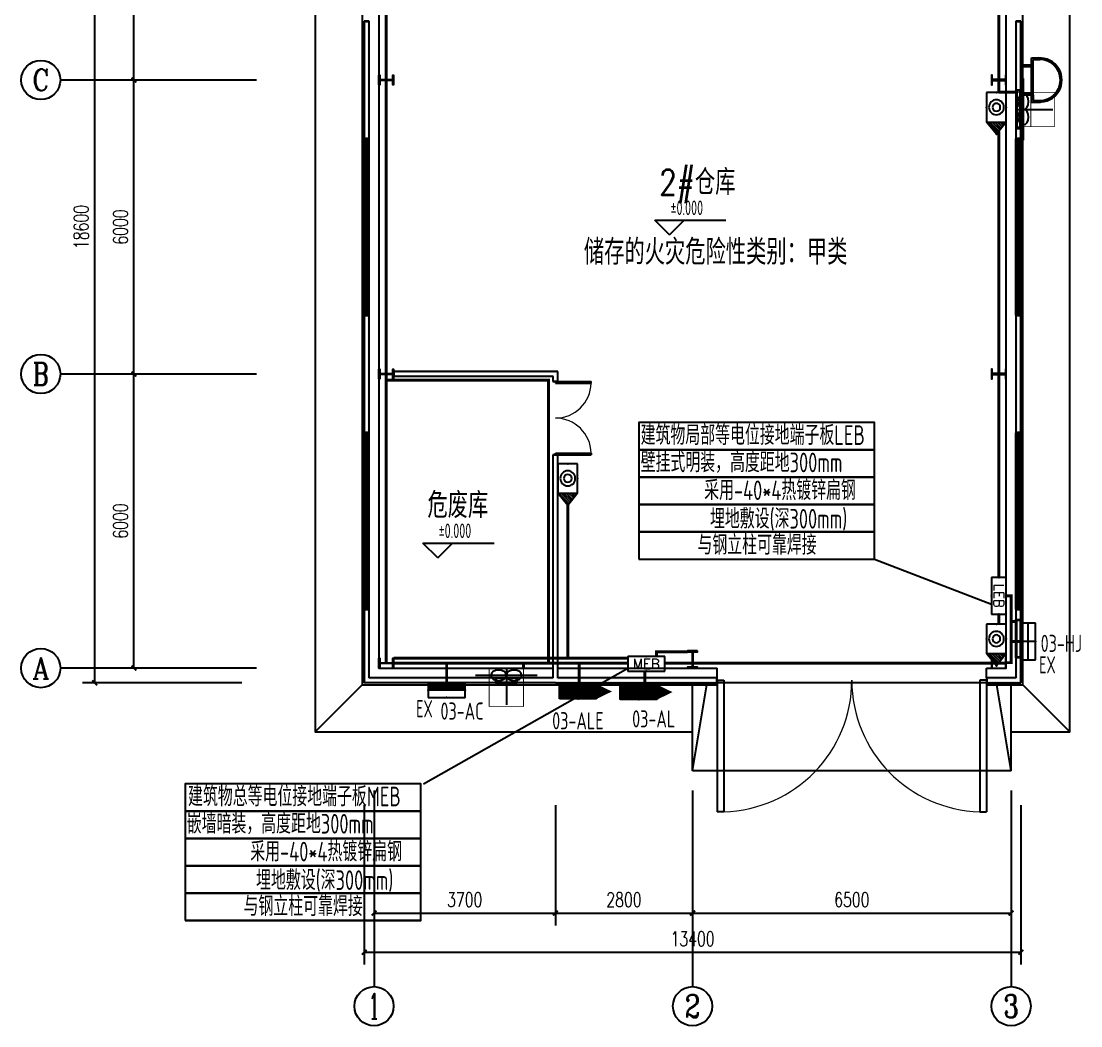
# Model space of a CAD drawing. Extents: x 1151645 to 1632247, y -116298 to 25377.
# Drawn here: x 1264092 to 1285715, y -78367 to -57867 of the extents above; entities that cross this region are included whole.
import ezdxf
from ezdxf.enums import TextEntityAlignment as Align

# ---------------------------------------------------------------- set-up
doc = ezdxf.new("R2010")
doc.units = 0
doc.header["$LTSCALE"] = 1000
doc.header["$MEASUREMENT"] = 0
doc.linetypes.add('CENTER2', pattern=[1.125, 0.75, -0.125, 0.125, -0.125])
doc.layers.get('0').update_dxf_attribs({"linetype": 'CONTINUOUS'})
doc.layers.get('Defpoints').update_dxf_attribs({"linetype": 'CONTINUOUS'})
for name, color, linetype in [('AXIS_TEXT', 7, 'CONTINUOUS'), ('DUCT-排烟中心线', 5, 'CENTER2'), ('DUCT-排烟管', 2, 'CONTINUOUS'), ('EQUIP-照明', 3, 'CONTINUOUS'), ('EQUIP-箱柜', 3, 'CONTINUOUS'), ('WIRE-接地', 4, 'CONTINUOUS'), ('建筑底图', 251, 'CONTINUOUS'), ('电气', 3, 'CONTINUOUS'), ('电气文字', 7, 'CONTINUOUS')]:
    doc.layers.add(name, color=color, linetype=linetype)
doc.styles.add('_HZTXT', font='txt.shx', dxfattribs={"width": 0.8, "bigfont": 'HZTXT.shx'})
doc.styles.add('_TCH_AXIS', font='COMPLEX', dxfattribs={"bigfont": 'GBCBIG'})
doc.styles.add('_TCH_DIM', font='sceie.shx', dxfattribs={"bigfont": 'sceic.shx'})
doc.styles.add('_TCH_DIM_T3', font='SIMPLEX', dxfattribs={"width": 0.705882, "bigfont": 'GBCBIG'})
doc.styles.add('_TCH_LABEL', font='COMPLEX', dxfattribs={"bigfont": 'GBCBIG'})
doc.styles.add('_TEL_DIM', font='SIMPLEX', dxfattribs={"width": 0.8, "height": 3.5, "bigfont": 'HZTXT'})
doc.styles.add('COMPLEX', font='COMPLEX')
doc.styles.add('SCEI', font='sceie.shx', dxfattribs={"width": 0.75, "bigfont": 'sceic.shx'})
doc.styles.add('sceie', font='sceie.shx', dxfattribs={"width": 0.7, "bigfont": 'sceic.shx'})
doc.styles.add('TG_LINETYPE', font='sceie.shx', dxfattribs={"width": 0.7, "height": 3, "bigfont": 'sceic.shx'})
doc.linetypes.add('TG_接地', pattern='A,0.75,0,["/",TG_LINETYPE,S=0.05,R=-8.594367,X=-0.1,Y=-0.045],0.65,-0.13,0.13,-0.13', length=2)
doc.dimstyles.new('_TCH_ARCH&&100', dxfattribs={"dimtxt": 297.5, "dimasz": 100, "dimexe": 250, "dimexo": 300, "dimgap": 126.25, "dimtad": 1, "dimdec": 0, "dimzin": 0, "dimdsep": 46, "dimtxsty": '_TCH_DIM_T3', "dimblk": 'ARCHTICK', "dimcen": 0.09, "dimclrt": 7, "dimazin": 2, "dimtfac": 1, "dimtdec": 0, "dimtix": 1, "dimtmove": 2, "dimatfit": 3, "dimfxl": 0, "dimtolj": 1, "dimtzin": 0, "dimarcsym": 0})

# ---------------------------------------------------------------- blocks, each defined once
blk = doc.blocks.new('*X34')
at = {"color": 0}
for p, q in [((-250, 33), (-83, 200)), ((-250, 68), (-118, 200)), ((-250, 104), (-154, 200)), ((-250, 139), (-189, 200)), ((-250, 174), (-224, 200)), ((-247, 0), (-47, 200)), ((-212, 0), (-12, 200)), ((-177, 0), (23, 200)), ((-141, 0), (59, 200)), ((-106, 0), (94, 200)), ((-71, 0), (129, 200)), ((-35, 0), (165, 200)), ((0, 0), (200, 200)), ((35, 0), (235, 200)), ((71, 0), (250, 179)), ((106, 0), (250, 144)), ((141, 0), (250, 109)), ((177, 0), (250, 73)), ((212, 0), (250, 38)), ((247, 0), (250, 3))]:
    blk.add_line(p, q, dxfattribs=at)
blk = doc.blocks.new('$equip$00001421')
for p, q in [((0.75, 0.6), (-0.75, 0.6)), ((-0.75, 0.6), (-0.75, 0)), ((0.75, 0), (0.75, 0.6)), ((-0.75, 0), (0.75, 0))]:
    blk.add_line(p, q)
at = {"const_width": 0.6}
blk.add_lwpolyline([(-0.75, 0.3), (0.75, 0.3)], dxfattribs=at)
for p in [(0, 0.6), (-0.75, 0.3), (0, 0), (0.75, 0.3)]:
    blk.add_point(p)
at = {"xscale": 0.00300000000061118, "yscale": 0.00300000000061118, "zscale": 0.00300000000061118}
blk.add_blockref('*X34', (0, 0), dxfattribs=at)
at = {"style": '_TCH_LABEL', "flags": 9}
blk.add_attdef('A', (0, 0), '', height=0.00002, dxfattribs=at)
blk = doc.blocks.new('$equip_U$00000051(DK-xiezc)')
at = {"color": 7}
blk.add_lwpolyline([(0, -1.474, 0.6, 0, 0), (0, -2.093, 0, 0, 0)], format="xyseb", dxfattribs=at)
at = {"xscale": -1, "rotation": 270}
blk.add_blockref('$equip$00001421', (-0.3, -0.724), dxfattribs=at)
at = {"color": 7, "style": '_TEL_DIM', "flags": 1}
blk.add_attdef('A', text='', height=0.00002, dxfattribs=at).set_placement((0, 0), align=Align.MIDDLE_CENTER)
blk = doc.blocks.new('$equip$00002936')
for p, q in [((-0.75, 0.6), (-0.75, 0)), ((0.75, 0.6), (-0.75, 0.6)), ((0, 0), (0, 0.6)), ((0.75, 0), (0.75, 0.6)), ((-0.75, 0.3), (0.75, 0.3)), ((-0.75, 0), (0.75, 0))]:
    blk.add_line(p, q)
at = {"const_width": 0.04}
blk.add_lwpolyline([(-0.75, 0.6), (-0.75, 0), (0.75, 0), (0.75, 0.6), (-0.75, 0.6), (-0.75, 0)], dxfattribs=at)
for p in [(0, 0.6), (-0.75, 0.3), (0, 0), (0.75, 0.3)]:
    blk.add_point(p)
at = {"color": 7, "style": '_TEL_DIM', "flags": 1}
for tag in ['A', 'REMARK']:
    blk.add_attdef(tag, text='', height=0.00002, dxfattribs=at).set_placement((0, 0), align=Align.MIDDLE_CENTER)
blk = doc.blocks.new('$equip$00002907')
for p, q in [((0.75, 0.6), (-0.75, 0.6)), ((-0.75, 0.6), (-0.75, 0)), ((0.75, 0), (0.75, 0.6)), ((-0.75, 0), (0.75, 0))]:
    blk.add_line(p, q)
at = {"const_width": 0.04}
blk.add_lwpolyline([(-0.75, 0.6), (-0.75, 0), (0.75, 0), (0.75, 0.6), (-0.75, 0.6), (-0.75, 0)], dxfattribs=at)
for p in [(0, 0.6), (-0.75, 0.3), (0, 0), (0.75, 0.3)]:
    blk.add_point(p)
at = {"color": 7, "style": '_TEL_DIM'}
blk.add_attdef('$TEXT$', text='', height=0.4, dxfattribs=at).set_placement((0, 0.3), align=Align.MIDDLE_CENTER)
at = {"color": 7, "style": '_TEL_DIM', "flags": 1}
for tag in ['A', 'REMARK']:
    blk.add_attdef(tag, text='', height=0.00002, dxfattribs=at).set_placement((0, 0), align=Align.MIDDLE_CENTER)
blk = doc.blocks.new('$equip$00002908')
for p, q in [((0.75, 0.6), (-0.75, 0.6)), ((-0.75, 0.6), (-0.75, 0)), ((0.75, 0), (0.75, 0.6)), ((-0.75, 0), (0.75, 0))]:
    blk.add_line(p, q)
at = {"const_width": 0.04}
blk.add_lwpolyline([(-0.75, 0.6), (-0.75, 0), (0.75, 0), (0.75, 0.6), (-0.75, 0.6), (-0.75, 0)], dxfattribs=at)
for p in [(0, 0.6), (-0.75, 0.3), (0, 0), (0.75, 0.3)]:
    blk.add_point(p)
at = {"color": 7, "style": '_TEL_DIM'}
blk.add_attdef('$TEXT$', text='', height=0.4, dxfattribs=at).set_placement((0, 0.3), align=Align.MIDDLE_CENTER)
at = {"color": 7, "style": '_TEL_DIM', "flags": 1}
for tag in ['A', 'REMARK']:
    blk.add_attdef(tag, text='', height=0.00002, dxfattribs=at).set_placement((0, 0), align=Align.MIDDLE_CENTER)
blk = doc.blocks.new('_AXISO')
blk.add_circle((0, 0), 0.5)
at = {"layer": 'AXIS_TEXT', "style": 'COMPLEX', "width": 1.041667}
blk.add_attdef('A', text='', height=0.56, dxfattribs=at).set_placement((-0.25, -0.28), (0.25, -0.28), align=Align.FIT)
blk = doc.blocks.new('$DorLib2D$00000002')
for p, q in [((-0.5, 0), (-0.5, 0.4875)), ((-0.475, 0.4875), (-0.5, 0.4875)), ((-0.475, 0), (-0.475, 0.4875)), ((0.475, 0), (0.475, 0.4875)), ((0.475, 0.4875), (0.5, 0.4875)), ((0.5, 0), (0.5, 0.4875)), ((-0.5, 0), (-0.475, 0)), ((0.5, 0), (0.475, 0))]:
    blk.add_line(p, q)
at = {"lineweight": 13}
for centre, start, end in [((-0.4875, 0), 0, 88.5307), ((0.4875, 0), 91.4693, 180)]:
    blk.add_arc(centre, 0.4875, start, end, dxfattribs=at)
blk = doc.blocks.new('$TCHSYS$WIN2D')
for p, q in [((-0.5, 0.5), (0.5, 0.5)), ((-0.5, 0.5), (-0.5, -0.5)), ((0.5, 0.5), (0.5, -0.5)), ((0.5, 0.1667), (-0.5, 0.1667)), ((0.5, -0.1667), (-0.5, -0.1667)), ((-0.5, -0.5), (0.5, -0.5))]:
    blk.add_line(p, q)
blk = doc.blocks.new('_ArchTick')
at = {"color": 0, "linetype": 'ByBlock', "const_width": 0.4}
blk.add_lwpolyline([(-0.5, -0.5), (0.5, 0.5)], dxfattribs=at)
blk = doc.blocks.new('*D136')
at = {"layer": 'Defpoints', "color": 0, "transparency": 16777216}
for p in [(1271292, -73567), (1274992, -73567), (1274992, -76067)]:
    blk.add_point(p, dxfattribs=at)
at = {"layer": '建筑底图', "color": 0, "lineweight": -2, "transparency": 16777216}
for p, q in [((1271292, -73867), (1271292, -76317)), ((1274992, -73867), (1274992, -76317)), ((1271292, -76067), (1274992, -76067))]:
    blk.add_line(p, q, dxfattribs=at)
at = {"layer": '建筑底图', "color": 0, "lineweight": -2, "transparency": 16777216, "xscale": 100, "yscale": 100, "zscale": 100, "rotation": 180}
blk.add_blockref('_ArchTick', (1271292, -76067), dxfattribs=at)
at = {"layer": '建筑底图', "color": 0, "lineweight": -2, "transparency": 16777216, "xscale": 100, "yscale": 100, "zscale": 100}
blk.add_blockref('_ArchTick', (1274992, -76067), dxfattribs=at)
at = {"layer": '建筑底图', "color": 7, "transparency": 16777216, "insert": (1273142, -75792), "char_height": 297.5, "attachment_point": 5, "style": '_TCH_DIM_T3'}
blk.add_mtext('\\A1;3700', dxfattribs=at)
blk = doc.blocks.new('*D137')
at = {"layer": 'Defpoints', "color": 0, "transparency": 16777216}
for p in [(1274992, -73567), (1277792, -73567), (1277792, -76067)]:
    blk.add_point(p, dxfattribs=at)
at = {"layer": '建筑底图', "color": 0, "lineweight": -2, "transparency": 16777216}
for p, q in [((1274992, -73867), (1274992, -76317)), ((1277792, -73867), (1277792, -76317)), ((1274992, -76067), (1277792, -76067))]:
    blk.add_line(p, q, dxfattribs=at)
at = {"layer": '建筑底图', "color": 0, "lineweight": -2, "transparency": 16777216, "xscale": 100, "yscale": 100, "zscale": 100, "rotation": 180}
blk.add_blockref('_ArchTick', (1274992, -76067), dxfattribs=at)
at = {"layer": '建筑底图', "color": 0, "lineweight": -2, "transparency": 16777216, "xscale": 100, "yscale": 100, "zscale": 100}
blk.add_blockref('_ArchTick', (1277792, -76067), dxfattribs=at)
at = {"layer": '建筑底图', "color": 7, "transparency": 16777216, "insert": (1276392, -75792), "char_height": 297.5, "attachment_point": 5, "style": '_TCH_DIM_T3'}
blk.add_mtext('\\A1;2800', dxfattribs=at)
blk = doc.blocks.new('*D138')
at = {"layer": 'Defpoints', "color": 0, "transparency": 16777216}
for p in [(1277792, -73567), (1284292, -73567), (1284292, -76067)]:
    blk.add_point(p, dxfattribs=at)
at = {"layer": '建筑底图', "color": 0, "lineweight": -2, "transparency": 16777216}
for p, q in [((1277792, -73867), (1277792, -76317)), ((1284292, -73867), (1284292, -76317)), ((1277792, -76067), (1284292, -76067))]:
    blk.add_line(p, q, dxfattribs=at)
at = {"layer": '建筑底图', "color": 0, "lineweight": -2, "transparency": 16777216, "xscale": 100, "yscale": 100, "zscale": 100, "rotation": 180}
blk.add_blockref('_ArchTick', (1277792, -76067), dxfattribs=at)
at = {"layer": '建筑底图', "color": 0, "lineweight": -2, "transparency": 16777216, "xscale": 100, "yscale": 100, "zscale": 100}
blk.add_blockref('_ArchTick', (1284292, -76067), dxfattribs=at)
at = {"layer": '建筑底图', "color": 7, "transparency": 16777216, "insert": (1281042, -75792), "char_height": 297.5, "attachment_point": 5, "style": '_TCH_DIM_T3'}
blk.add_mtext('\\A1;6500', dxfattribs=at)
blk = doc.blocks.new('*D139')
at = {"layer": 'Defpoints', "color": 0, "transparency": 16777216}
for p in [(1271092, -73567), (1284492, -73567), (1284492, -76867)]:
    blk.add_point(p, dxfattribs=at)
at = {"layer": '建筑底图', "color": 0, "lineweight": -2, "transparency": 16777216}
for p, q in [((1271092, -73867), (1271092, -77117)), ((1284492, -73867), (1284492, -77117)), ((1271092, -76867), (1284492, -76867))]:
    blk.add_line(p, q, dxfattribs=at)
at = {"layer": '建筑底图', "color": 0, "lineweight": -2, "transparency": 16777216, "xscale": 100, "yscale": 100, "zscale": 100, "rotation": 180}
blk.add_blockref('_ArchTick', (1271092, -76867), dxfattribs=at)
at = {"layer": '建筑底图', "color": 0, "lineweight": -2, "transparency": 16777216, "xscale": 100, "yscale": 100, "zscale": 100}
blk.add_blockref('_ArchTick', (1284492, -76867), dxfattribs=at)
at = {"layer": '建筑底图', "color": 7, "transparency": 16777216, "insert": (1277792, -76592), "char_height": 297.5, "attachment_point": 5, "style": '_TCH_DIM_T3'}
blk.add_mtext('\\A1;13400', dxfattribs=at)
blk = doc.blocks.new('*D144')
at = {"layer": 'Defpoints', "color": 0, "transparency": 16777216}
for p in [(1266392, -53067), (1268892, -53067), (1268892, -59067)]:
    blk.add_point(p, dxfattribs=at)
at = {"layer": '建筑底图', "color": 0, "lineweight": -2, "transparency": 16777216}
for p, q in [((1268592, -53067), (1266142, -53067)), ((1266392, -59067), (1266392, -53067)), ((1268592, -59067), (1266142, -59067))]:
    blk.add_line(p, q, dxfattribs=at)
at = {"layer": '建筑底图', "color": 0, "lineweight": -2, "transparency": 16777216, "xscale": 100, "yscale": 100, "zscale": 100}
for p, rotation in [((1266392, -53067), 90), ((1266392, -59067), 270)]:
    blk.add_blockref('_ArchTick', p, dxfattribs=dict(at, rotation=rotation))
at = {"layer": '建筑底图', "color": 7, "transparency": 16777216, "insert": (1266117, -56067), "char_height": 297.5, "attachment_point": 5, "rotation": 90, "style": '_TCH_DIM_T3'}
blk.add_mtext('\\A1;6000', dxfattribs=at)
blk = doc.blocks.new('*D145')
at = {"layer": 'Defpoints', "color": 0, "transparency": 16777216}
for p in [(1266392, -59067), (1268892, -59067), (1268892, -65067)]:
    blk.add_point(p, dxfattribs=at)
at = {"layer": '建筑底图', "color": 0, "lineweight": -2, "transparency": 16777216}
for p, q in [((1268592, -59067), (1266142, -59067)), ((1266392, -65067), (1266392, -59067)), ((1268592, -65067), (1266142, -65067))]:
    blk.add_line(p, q, dxfattribs=at)
at = {"layer": '建筑底图', "color": 0, "lineweight": -2, "transparency": 16777216, "xscale": 100, "yscale": 100, "zscale": 100}
for p, rotation in [((1266392, -59067), 90), ((1266392, -65067), 270)]:
    blk.add_blockref('_ArchTick', p, dxfattribs=dict(at, rotation=rotation))
at = {"layer": '建筑底图', "color": 7, "transparency": 16777216, "insert": (1266117, -62067), "char_height": 297.5, "attachment_point": 5, "rotation": 90, "style": '_TCH_DIM_T3'}
blk.add_mtext('\\A1;6000', dxfattribs=at)
blk = doc.blocks.new('*D146')
at = {"layer": 'Defpoints', "color": 0, "transparency": 16777216}
for p in [(1266392, -65067), (1268892, -65067), (1268892, -71067)]:
    blk.add_point(p, dxfattribs=at)
at = {"layer": '建筑底图', "color": 0, "lineweight": -2, "transparency": 16777216}
for p, q in [((1268592, -65067), (1266142, -65067)), ((1266392, -71067), (1266392, -65067)), ((1268592, -71067), (1266142, -71067))]:
    blk.add_line(p, q, dxfattribs=at)
at = {"layer": '建筑底图', "color": 0, "lineweight": -2, "transparency": 16777216, "xscale": 100, "yscale": 100, "zscale": 100}
for p, rotation in [((1266392, -65067), 90), ((1266392, -71067), 270)]:
    blk.add_blockref('_ArchTick', p, dxfattribs=dict(at, rotation=rotation))
at = {"layer": '建筑底图', "color": 7, "transparency": 16777216, "insert": (1266117, -68067), "char_height": 297.5, "attachment_point": 5, "rotation": 90, "style": '_TCH_DIM_T3'}
blk.add_mtext('\\A1;6000', dxfattribs=at)
blk = doc.blocks.new('*D147')
at = {"layer": 'Defpoints', "color": 0, "transparency": 16777216}
for p in [(1265592, -52767), (1268892, -52767), (1268892, -71367)]:
    blk.add_point(p, dxfattribs=at)
at = {"layer": '建筑底图', "color": 0, "lineweight": -2, "transparency": 16777216}
for p, q in [((1268592, -52767), (1265342, -52767)), ((1265592, -71367), (1265592, -52767)), ((1268592, -71367), (1265342, -71367))]:
    blk.add_line(p, q, dxfattribs=at)
at = {"layer": '建筑底图', "color": 0, "lineweight": -2, "transparency": 16777216, "xscale": 100, "yscale": 100, "zscale": 100}
for p, rotation in [((1265592, -52767), 90), ((1265592, -71367), 270)]:
    blk.add_blockref('_ArchTick', p, dxfattribs=dict(at, rotation=rotation))
at = {"layer": '建筑底图', "color": 7, "transparency": 16777216, "insert": (1265317, -62067), "char_height": 297.5, "attachment_point": 5, "rotation": 90, "style": '_TCH_DIM_T3'}
blk.add_mtext('\\A1;18600', dxfattribs=at)
blk = doc.blocks.new('*X44')
at = {"color": 0}
for p, q in [((-250, 33), (-183, 100)), ((-250, 68), (-218, 100)), ((-247, 0), (-147, 100)), ((-212, 0), (-112, 100)), ((-177, 0), (-77, 100)), ((-141, 0), (-41, 100)), ((-106, 0), (-6, 100)), ((-71, 0), (29, 100)), ((-35, 0), (65, 100)), ((0, 0), (100, 100)), ((35, 0), (135, 100)), ((71, 0), (171, 100)), ((106, 0), (206, 100)), ((141, 0), (241, 100)), ((177, 0), (250, 73)), ((212, 0), (250, 38)), ((247, 0), (250, 3))]:
    blk.add_line(p, q, dxfattribs=at)
blk = doc.blocks.new('$equip$00002929')
for p, q in [((-0.75, 0.6), (-0.75, 0)), ((0.75, 0.6), (-0.75, 0.6)), ((0.75, 0), (0.75, 0.6)), ((-0.75, 0.3), (0.75, 0.3)), ((-0.75, 0), (0.75, 0))]:
    blk.add_line(p, q)
for points, const_width in [([(-0.75, 0.6), (-0.75, 0), (0.75, 0), (0.75, 0.6), (-0.75, 0.6), (-0.75, 0)], 0.04), ([(-0.75, 0.15), (0.75, 0.15)], 0.3)]:
    blk.add_lwpolyline(points, dxfattribs=dict(const_width=const_width))
for p in [(0, 0.6), (-0.75, 0.3), (0, 0), (0.75, 0.3)]:
    blk.add_point(p)
at = {"xscale": 0.00300000000061118, "yscale": 0.00300000000061118, "zscale": 0.00300000000061118}
blk.add_blockref('*X44', (0, 0), dxfattribs=at)
at = {"color": 7, "style": '_TEL_DIM', "flags": 1}
for tag in ['A', 'REMARK']:
    blk.add_attdef(tag, text='', height=0.00002, dxfattribs=at).set_placement((0, 0), align=Align.MIDDLE_CENTER)
blk = doc.blocks.new('*X41')
at = {"color": 0}
for p, q in [((23.61, 4.52), (23.72, 4.62)), ((23.85, 4.22), (24.25, 4.62)), ((24.08, 3.93), (24.78, 4.62)), ((24.32, 3.64), (25.31, 4.62)), ((24.55, 3.34), (25.84, 4.62)), ((24.79, 3.05), (26.37, 4.62)), ((25.03, 2.75), (26.9, 4.62)), ((25.26, 2.46), (27.43, 4.62)), ((25.5, 2.16), (25.81, 2.47))]:
    blk.add_line(p, q, dxfattribs=at)
blk = doc.blocks.new('$equip_U$00000072(DK-WAIX2)')
at = {"linetype": 'Continuous'}
for p, q in [((0, 1.7), (-0.4, 1.2)), ((0.4, 1.2), (0, 1.7)), ((-0.4, 0), (-0.4, 1.2)), ((-0.4, 1.2), (0.4, 1.2)), ((0.4, 1.2), (0.4, 0)), ((0.4, 0), (-0.4, 0))]:
    blk.add_line(p, q, dxfattribs=at)
for radius in [0.307, 0.16]:
    blk.add_circle((0.001, 0.597), radius, dxfattribs=at)
for p in [(0, 1.7), (-0.4, 0.6), (0.4, 0.6), (0, 0)]:
    blk.add_point(p)
at = {"linetype": 'Continuous', "xscale": 0.2, "yscale": 0.2, "zscale": 0.2, "rotation": 180}
blk.add_blockref('*X41', (5.106, 2.125), dxfattribs=at)
at = {"color": 7, "style": '_TEL_DIM', "flags": 1}
for tag in ['A', 'REMARK']:
    blk.add_attdef(tag, text='', height=0.00002, dxfattribs=at).set_placement((0, 0), align=Align.MIDDLE_CENTER)
blk = doc.blocks.new('$equip_U$00000072(WIN-01803291107)')
at = {"ltscale": 100}
blk.add_point((0.001, -0.597), dxfattribs=at)
at = {"xscale": -1}
blk.add_blockref('$equip_U$00000072(DK-WAIX2)', (0.001, -0.597), dxfattribs=at)
at = {"color": 7, "style": '_TEL_DIM', "flags": 1}
for tag in ['A', 'REMARK']:
    blk.add_attdef(tag, text='', height=0.00002, dxfattribs=at).set_placement((0, 0), align=Align.MIDDLE_CENTER)
blk = doc.blocks.new('SEF-550')
at = {"color": 2}
blk.add_line((-150, 630, -5400), (-150, -630, -5400), dxfattribs=at)
at = {"color": 2, "const_width": 20, "elevation": -2700}
blk.add_lwpolyline([(-300, 350), (-300, -350)], dxfattribs=at)
for centre in [(-150, 158, -2700), (-150, -157, -2700)]:
    blk.add_ellipse(centre, major_axis=(0, -158), ratio=0.68873)
at = {"layer": 'DUCT-排烟中心线'}
blk.add_line((0, 0), (-790, 0), dxfattribs=at)
at = {"layer": 'DUCT-排烟管', "const_width": 15}
for points in [[(0, 350), (-790, 350)], [(-790, 350), (-790, -350)], [(0, -350), (0, 350)], [(-790, -350), (0, -350)]]:
    blk.add_lwpolyline(points, dxfattribs=at)

msp = doc.modelspace()

# ---------------------------------------------------------------- hatches: boundary and pattern name
at = {"layer": '建筑底图'}
for points in [[(1271191.8, -57866.8), (1271091.8, -57866.8), (1271121.8, -57896.8), (1271161.8, -57896.8)], [(1271091.8, -57866.8), (1271091.8, -60266.8), (1271121.8, -60236.8), (1271121.8, -57896.8)], [(1271191.8, -60266.8), (1271191.8, -57866.8), (1271161.8, -57896.8), (1271161.8, -60236.8)], [(1284491.8, -57866.8), (1284391.8, -57866.8), (1284421.8, -57896.8), (1284461.8, -57896.8)], [(1284391.8, -57866.8), (1284391.8, -60266.8), (1284421.8, -60236.8), (1284421.8, -57896.8)], [(1284491.8, -60266.8), (1284491.8, -57866.8), (1284461.8, -57896.8), (1284461.8, -60236.8)], [(1271675.8, -59056.8), (1271675.8, -58966.8), (1271691.8, -58966.8), (1271691.8, -59166.8), (1271675.8, -59166.8), (1271675.8, -59076.8), (1271407.8, -59076.8), (1271407.8, -59166.8), (1271391.8, -59166.8), (1271391.8, -58966.8), (1271407.8, -58966.8), (1271407.8, -59056.8)], [(1283907.8, -59056.8), (1283907.8, -58966.8), (1283891.8, -58966.8), (1283891.8, -59166.8), (1283907.8, -59166.8), (1283907.8, -59076.8), (1284175.8, -59076.8), (1284175.8, -59166.8), (1284191.8, -59166.8), (1284191.8, -58966.8), (1284175.8, -58966.8), (1284175.8, -59056.8)], [(1271091.8, -60266.8), (1271191.8, -60266.8), (1271161.8, -60236.8), (1271121.8, -60236.8)], [(1284391.8, -60266.8), (1284491.8, -60266.8), (1284461.8, -60236.8), (1284421.8, -60236.8)], [(1271191.8, -63866.8), (1271091.8, -63866.8), (1271121.8, -63896.8), (1271161.8, -63896.8)], [(1271091.8, -63866.8), (1271091.8, -66266.8), (1271121.8, -66236.8), (1271121.8, -63896.8)], [(1271191.8, -66266.8), (1271191.8, -63866.8), (1271161.8, -63896.8), (1271161.8, -66236.8)], [(1284491.8, -63866.8), (1284391.8, -63866.8), (1284421.8, -63896.8), (1284461.8, -63896.8)], [(1284391.8, -63866.8), (1284391.8, -66266.8), (1284421.8, -66236.8), (1284421.8, -63896.8)], [(1284491.8, -66266.8), (1284491.8, -63866.8), (1284461.8, -63896.8), (1284461.8, -66236.8)], [(1271675.8, -65056.8), (1271675.8, -64966.8), (1271691.8, -64966.8), (1271691.8, -65166.8), (1271675.8, -65166.8), (1271675.8, -65076.8), (1271407.8, -65076.8), (1271407.8, -65166.8), (1271391.8, -65166.8), (1271391.8, -64966.8), (1271407.8, -64966.8), (1271407.8, -65056.8)], [(1275041.8, -65016.8), (1271691.8, -65016.8), (1271691.8, -65046.8), (1275011.8, -65046.8)], [(1271691.8, -65116.8), (1271691.8, -65016.8), (1271721.8, -65016.8), (1271721.8, -65116.8)], [(1275041.8, -65216.8), (1275041.8, -65016.8), (1275021.8, -65036.8), (1275021.8, -65196.8)], [(1283907.8, -65056.8), (1283907.8, -64966.8), (1283891.8, -64966.8), (1283891.8, -65166.8), (1283907.8, -65166.8), (1283907.8, -65076.8), (1284175.8, -65076.8), (1284175.8, -65166.8), (1284191.8, -65166.8), (1284191.8, -64966.8), (1284175.8, -64966.8), (1284175.8, -65056.8)], [(1274941.8, -65116.8), (1271691.8, -65116.8), (1271691.8, -65086.8), (1274971.8, -65086.8)], [(1274941.8, -65116.8), (1274941.8, -65216.8), (1274961.8, -65196.8), (1274961.8, -65096.8)], [(1274941.8, -65216.8), (1275041.8, -65216.8), (1275021.8, -65196.8), (1274961.8, -65196.8)], [(1271091.8, -66266.8), (1271191.8, -66266.8), (1271161.8, -66236.8), (1271121.8, -66236.8)], [(1284391.8, -66266.8), (1284491.8, -66266.8), (1284461.8, -66236.8), (1284421.8, -66236.8)], [(1275041.8, -66716.8), (1274941.8, -66716.8), (1274961.8, -66736.8), (1275021.8, -66736.8)], [(1274941.8, -66716.8), (1274941.8, -71266.8), (1274961.8, -71286.8), (1274961.8, -66736.8)], [(1275041.8, -71266.8), (1275041.8, -66716.8), (1275021.8, -66736.8), (1275021.8, -71286.8)], [(1271191.8, -69866.8), (1271091.8, -69866.8), (1271121.8, -69896.8), (1271161.8, -69896.8)], [(1271091.8, -69866.8), (1271091.8, -71366.8), (1271121.8, -71336.8), (1271121.8, -69896.8)], [(1271191.8, -71266.8), (1271191.8, -69866.8), (1271161.8, -69896.8), (1271161.8, -71296.8)], [(1284491.8, -69866.8), (1284391.8, -69866.8), (1284421.8, -69896.8), (1284461.8, -69896.8)], [(1284391.8, -69866.8), (1284391.8, -71266.8), (1284421.8, -71296.8), (1284421.8, -69896.8)], [(1284491.8, -71366.8), (1284491.8, -69866.8), (1284461.8, -69896.8), (1284461.8, -71336.8)], [(1271675.8, -70956.8), (1271675.8, -70866.8), (1271691.8, -70866.8), (1271691.8, -71066.8), (1271675.8, -71066.8), (1271675.8, -70976.8), (1271407.8, -70976.8), (1271407.8, -71066.8), (1271391.8, -71066.8), (1271391.8, -70866.8), (1271407.8, -70866.8), (1271407.8, -70956.8)], [(1277781.9, -71050.8), (1277691.9, -71050.8), (1277691.9, -71066.8), (1277891.9, -71066.8), (1277891.9, -71050.8), (1277801.9, -71050.8), (1277801.9, -70732.8), (1277891.9, -70732.8), (1277891.9, -70716.8), (1277691.9, -70716.8), (1277691.9, -70732.8), (1277781.9, -70732.8)], [(1283907.8, -70956.8), (1283907.8, -70866.8), (1283891.8, -70866.8), (1283891.8, -71066.8), (1283907.8, -71066.8), (1283907.8, -70976.8), (1284175.8, -70976.8), (1284175.8, -71066.8), (1284191.8, -71066.8), (1284191.8, -70866.8), (1284175.8, -70866.8), (1284175.8, -70956.8)], [(1274991.8, -71366.8), (1271091.8, -71366.8), (1271121.8, -71336.8), (1274991.8, -71336.8)], [(1274941.8, -71266.8), (1271191.8, -71266.8), (1271161.8, -71296.8), (1274971.8, -71296.8)], [(1274991.8, -71366.8), (1278291.8, -71366.8), (1278261.8, -71336.8), (1274991.8, -71336.8)], [(1278291.8, -71266.8), (1275041.8, -71266.8), (1275011.8, -71296.8), (1278261.8, -71296.8)], [(1278291.8, -71366.8), (1278291.8, -71266.8), (1278261.8, -71296.8), (1278261.8, -71336.8)], [(1284391.8, -71266.8), (1283791.8, -71266.8), (1283821.8, -71296.8), (1284421.8, -71296.8)], [(1283791.8, -71266.8), (1283791.8, -71366.8), (1283821.8, -71336.8), (1283821.8, -71296.8)], [(1283791.8, -71366.8), (1284491.8, -71366.8), (1284461.8, -71336.8), (1283821.8, -71336.8)]]:
    msp.add_hatch(color=256, dxfattribs=at).paths.add_polyline_path(points)

# ---------------------------------------------------------------- linework, layer by layer
at = {"layer": 'WIRE-接地', "linetype": 'TG_接地', "const_width": 60}
for points in [[(1271541.8, -53176.8), (1271541.8, -70956.8)], [(1284041.8, -59324.6), (1284041.8, -53156.8)], [(1284391.8, -59316.8), (1284041.8, -59316.8)], [(1284041.8, -69218.8), (1284041.8, -60111.6)], [(1271541.8, -65190.7), (1274853.9, -65190.7), (1274853.9, -70966.8)], [(1275248, -67743.1), (1275248, -70866.8)], [(1284175.8, -70956.8), (1284293.4, -70956.8), (1284293.4, -69593.8), (1284191.8, -69593.8)], [(1284041.8, -70172.6), (1284041.8, -69968.8)], [(1284391.8, -70116.8), (1284298.7, -70116.8)], [(1277691.9, -70732.8), (1277054.3, -70732.8), (1277054.3, -70829.1)], [(1284531.8, -70522.5), (1284293.4, -70522.5)], [(1271691.8, -70866.8), (1274853.9, -70866.8)], [(1274420.9, -70866.8), (1276473, -70866.8)], [(1271691.8, -70966.8), (1274347.2, -70966.8)], [(1272773.7, -71366.8), (1272773.7, -70966.8)], [(1274341.8, -71066.8), (1274341.8, -70966.8)], [(1274347.2, -70966.8), (1276473, -70966.8)], [(1275475.7, -71394.1), (1275475.7, -70966.8)], [(1276819.3, -71406.8), (1276819.3, -71129.1)], [(1277223, -70966.8), (1283907.8, -70966.8)]]:
    msp.add_lwpolyline(points, dxfattribs=at)
at = {"layer": '建筑底图'}
for p, q in [((1271191.8, -57866.8), (1271091.8, -57866.8)), ((1271091.8, -57866.8), (1271091.8, -60266.8)), ((1271191.8, -60266.8), (1271191.8, -57866.8)), ((1284491.8, -57866.8), (1284391.8, -57866.8)), ((1284391.8, -57866.8), (1284391.8, -60266.8)), ((1284491.8, -60266.8), (1284491.8, -57866.8)), ((1284711.8, -58617.8), (1284891.8, -58617.8)), ((1284711.8, -58766.8), (1284711.8, -58617.8)), ((1284741.8, -58646.8), (1284877.1, -58646.8)), ((1284741.8, -58766.8), (1284741.8, -58646.8)), ((1268891.8, -59066.8), (1264891.8, -59066.8)), ((1284711.8, -59366.8), (1284711.8, -59515.8)), ((1284741.8, -59366.8), (1284741.8, -59486.8)), ((1284711.8, -59515.8), (1284891.8, -59515.8)), ((1284741.8, -59486.8), (1284877.1, -59486.8)), ((1271091.8, -60266.8), (1271191.8, -60266.8)), ((1284391.8, -60266.8), (1284491.8, -60266.8)), ((1277322.1, -62228), (1277022.1, -61928)), ((1277022.1, -61928), (1278472.1, -61928)), ((1277322.1, -62228), (1277622.1, -61928)), ((1271191.8, -63866.8), (1271091.8, -63866.8)), ((1271091.8, -63866.8), (1271091.8, -66266.8)), ((1271191.8, -66266.8), (1271191.8, -63866.8)), ((1284491.8, -63866.8), (1284391.8, -63866.8)), ((1284391.8, -63866.8), (1284391.8, -66266.8)), ((1284491.8, -66266.8), (1284491.8, -63866.8)), ((1268891.8, -65066.8), (1264891.8, -65066.8)), ((1275041.8, -65016.8), (1271691.8, -65016.8)), ((1271691.8, -65116.8), (1271691.8, -65016.8)), ((1275041.8, -65216.8), (1275041.8, -65016.8)), ((1274941.8, -65116.8), (1271691.8, -65116.8)), ((1274941.8, -65116.8), (1274941.8, -65216.8)), ((1274941.8, -65216.8), (1275041.8, -65216.8)), ((1271091.8, -66266.8), (1271191.8, -66266.8)), ((1284391.8, -66266.8), (1284491.8, -66266.8)), ((1275041.8, -66716.8), (1274941.8, -66716.8)), ((1274941.8, -66716.8), (1274941.8, -71266.8)), ((1275041.8, -71266.8), (1275041.8, -66716.8)), ((1272591.2, -68819.4), (1272291.2, -68519.4)), ((1272291.2, -68519.4), (1273741.2, -68519.4)), ((1272591.2, -68819.4), (1272891.2, -68519.4)), ((1271191.8, -69866.8), (1271091.8, -69866.8)), ((1271091.8, -69866.8), (1271091.8, -71366.8)), ((1271191.8, -71266.8), (1271191.8, -69866.8)), ((1284491.8, -69866.8), (1284391.8, -69866.8)), ((1284391.8, -69866.8), (1284391.8, -71266.8)), ((1284491.8, -71366.8), (1284491.8, -69866.8)), ((1268891.8, -71066.8), (1264891.8, -71066.8)), ((1278291.8, -71266.8), (1278291.8, -71066.8)), ((1283791.8, -71266.8), (1283791.8, -71066.8)), ((1274941.8, -71266.8), (1271191.8, -71266.8)), ((1278291.8, -71266.8), (1275041.8, -71266.8)), ((1278291.8, -71366.8), (1278291.8, -71266.8)), ((1284391.8, -71266.8), (1283791.8, -71266.8)), ((1283791.8, -71266.8), (1283791.8, -71366.8)), ((1270091.8, -72366.8), (1271051.8, -71406.8)), ((1274991.8, -71366.8), (1271091.8, -71366.8)), ((1274991.8, -71366.8), (1278291.8, -71366.8)), ((1277791.8, -73166.8), (1278091.8, -71366.8)), ((1277791.8, -73166.8), (1277791.8, -71366.8)), ((1278291.8, -71366.8), (1278291.8, -71406.8)), ((1283791.8, -71366.8), (1278291.8, -71366.8)), ((1283791.8, -71366.8), (1283791.8, -71406.8)), ((1283791.8, -71366.8), (1284491.8, -71366.8)), ((1284291.8, -73166.8), (1283991.8, -71366.8)), ((1284291.8, -73166.8), (1284291.8, -71366.8)), ((1285491.8, -72366.8), (1284531.8, -71406.8)), ((1284291.8, -73166.8), (1277791.8, -73166.8)), ((1271291.8, -73566.8), (1271291.8, -77566.8)), ((1277791.8, -73566.8), (1277791.8, -77566.8)), ((1284291.8, -73566.8), (1284291.8, -77566.8))]:
    msp.add_line(p, q, dxfattribs=at)
for points in [[(1277791.8, -51766.8), (1270091.8, -51766.8), (1270091.8, -72366.8), (1277791.8, -72366.8)], [(1284291.8, -72366.8), (1285491.8, -72366.8), (1285491.8, -51766.8), (1284291.8, -51766.8)], [(1278291.8, -52726.8), (1271051.8, -52726.8), (1271051.8, -71406.8), (1278291.8, -71406.8)], [(1283791.8, -71406.8), (1284531.8, -71406.8), (1284531.8, -52726.8), (1283791.8, -52726.8)], [(1271891.8, -53066.8), (1271391.8, -53066.8), (1271391.8, -71066.8), (1274941.8, -71066.8)], [(1283791.8, -71066.8), (1284191.8, -71066.8), (1284191.8, -53066.8), (1277291.8, -53066.8)], [(1284491.8, -59366.8), (1284741.8, -59366.8), (1284741.8, -58766.8), (1284491.8, -58766.8)], [(1284491.8, -59336.8), (1284711.8, -59336.8), (1284711.8, -58796.8), (1284491.8, -58796.8)], [(1284491.8, -60059.3), (1284491.8, -59274.3), (1284391.8, -59274.3), (1284391.8, -60059.3), (1284491.8, -60059.3)], [(1284491.8, -70074.3), (1284491.8, -70859.3), (1284391.8, -70859.3), (1284391.8, -70074.3), (1284491.8, -70074.3)], [(1275041.8, -71066.8), (1278291.8, -71066.8)], [(1274211.8, -71266.8), (1273771.8, -71266.8), (1273771.8, -71366.8), (1274211.8, -71366.8), (1274211.8, -71266.8)]]:
    msp.add_lwpolyline(points, dxfattribs=at)
for points in [[(1271391.8, -59166.8), (1271391.8, -58966.8), (1271407.8, -58966.8), (1271407.8, -59056.8), (1271675.8, -59056.8), (1271675.8, -58966.8), (1271691.8, -58966.8), (1271691.8, -59166.8), (1271675.8, -59166.8), (1271675.8, -59076.8), (1271407.8, -59076.8), (1271407.8, -59166.8)], [(1284191.8, -59166.8), (1284191.8, -58966.8), (1284175.8, -58966.8), (1284175.8, -59056.8), (1283907.8, -59056.8), (1283907.8, -58966.8), (1283891.8, -58966.8), (1283891.8, -59166.8), (1283907.8, -59166.8), (1283907.8, -59076.8), (1284175.8, -59076.8), (1284175.8, -59166.8)], [(1284476.8, -60044.3), (1284476.8, -59289.3), (1284406.8, -59289.3), (1284406.8, -60044.3)], [(1271391.8, -65166.8), (1271391.8, -64966.8), (1271407.8, -64966.8), (1271407.8, -65056.8), (1271675.8, -65056.8), (1271675.8, -64966.8), (1271691.8, -64966.8), (1271691.8, -65166.8), (1271675.8, -65166.8), (1271675.8, -65076.8), (1271407.8, -65076.8), (1271407.8, -65166.8)], [(1284191.8, -65166.8), (1284191.8, -64966.8), (1284175.8, -64966.8), (1284175.8, -65056.8), (1283907.8, -65056.8), (1283907.8, -64966.8), (1283891.8, -64966.8), (1283891.8, -65166.8), (1283907.8, -65166.8), (1283907.8, -65076.8), (1284175.8, -65076.8), (1284175.8, -65166.8)], [(1284476.8, -70089.3), (1284476.8, -70844.3), (1284406.8, -70844.3), (1284406.8, -70089.3)], [(1271391.8, -71066.8), (1271391.8, -70866.8), (1271407.8, -70866.8), (1271407.8, -70956.8), (1271675.8, -70956.8), (1271675.8, -70866.8), (1271691.8, -70866.8), (1271691.8, -71066.8), (1271675.8, -71066.8), (1271675.8, -70976.8), (1271407.8, -70976.8), (1271407.8, -71066.8)], [(1277891.9, -70716.8), (1277691.9, -70716.8), (1277691.9, -70732.8), (1277781.9, -70732.8), (1277781.9, -71050.8), (1277691.9, -71050.8), (1277691.9, -71066.8), (1277891.9, -71066.8), (1277891.9, -71050.8), (1277801.9, -71050.8), (1277801.9, -70732.8), (1277891.9, -70732.8)], [(1284191.8, -71066.8), (1284191.8, -70866.8), (1284175.8, -70866.8), (1284175.8, -70956.8), (1283907.8, -70956.8), (1283907.8, -70866.8), (1283891.8, -70866.8), (1283891.8, -71066.8), (1283907.8, -71066.8), (1283907.8, -70976.8), (1284175.8, -70976.8), (1284175.8, -71066.8)], [(1274196.8, -71281.8), (1273786.8, -71281.8), (1273786.8, -71351.8), (1274196.8, -71351.8)]]:
    msp.add_lwpolyline(points, close=True, dxfattribs=at)
for radius, start, end in [(450, 266.17745, 93.82255), (420, 270, 90)]:
    msp.add_arc((1284877.1, -59066.8), radius, start, end, dxfattribs=at)
at = {"layer": '电气', "color": 6, "linetype": 'Continuous'}
for p, q in [((1281508, -66612.6), (1276697.9, -66612.6)), ((1281508, -67170.3), (1276697.9, -67170.3)), ((1281508, -68285.9), (1276697.9, -68285.9)), ((1281508, -68843.6), (1283891.8, -69763.4)), ((1272299.8, -73428.4), (1276473, -71066.8)), ((1272245.5, -73986.2), (1267435.4, -73986.2)), ((1272191.3, -73986.2), (1267435.4, -73986.2)), ((1272245.5, -74543.9), (1267435.4, -74543.9)), ((1272191.3, -74543.9), (1267435.4, -74543.9)), ((1272245.5, -75659.4), (1267435.4, -75659.4)), ((1272191.3, -75659.4), (1267435.4, -75659.4)), ((1272245.5, -76217.2), (1267435.4, -76217.2)), ((1272191.3, -76217.2), (1267435.4, -76217.2))]:
    msp.add_line(p, q, dxfattribs=at)
for points in [[(1276697.9, -66612.6), (1281508, -66612.6), (1281508, -66054.8), (1276697.9, -66054.8)], [(1276697.9, -67170.3), (1281508, -67170.3), (1281508, -66612.6), (1276697.9, -66612.6)], [(1276697.9, -67728.1), (1281508, -67728.1), (1281508, -67170.3), (1276697.9, -67170.3)], [(1276697.9, -68285.9), (1281508, -68285.9), (1281508, -67728.1), (1276697.9, -67728.1)], [(1276697.9, -68843.6), (1281508, -68843.6), (1281508, -68285.9), (1276697.9, -68285.9)], [(1267435.4, -73986.2), (1272245.5, -73986.2), (1272245.5, -73428.4), (1267435.4, -73428.4)], [(1267435.4, -74543.9), (1272245.5, -74543.9), (1272245.5, -73986.2), (1267435.4, -73986.2)], [(1267435.4, -75101.7), (1272245.5, -75101.7), (1272245.5, -74543.9), (1267435.4, -74543.9)], [(1267435.4, -75659.4), (1272245.5, -75659.4), (1272245.5, -75101.7), (1267435.4, -75101.7)], [(1267435.4, -76217.2), (1272245.5, -76217.2), (1272245.5, -75659.4), (1267435.4, -75659.4)]]:
    msp.add_lwpolyline(points, close=True, dxfattribs=at)

# ---------------------------------------------------------------- block references
at = {"xscale": -1}
msp.add_blockref('SEF-550', (1284391.8, -59666.8), dxfattribs=at)
at = {"xscale": -1, "rotation": 270}
msp.add_blockref('SEF-550', (1273991.8, -71066.8), dxfattribs=at)
at = {"layer": 'EQUIP-照明', "xscale": 500, "yscale": 500, "zscale": 500, "rotation": 179.9999999999999}
for p in [(1283992.3, -59623.1), (1283992.3, -59623.1), (1275245.4, -67195.6), (1283992.3, -70471.2), (1283992.3, -70471.2)]:
    msp.add_blockref('$equip_U$00000072(WIN-01803291107)', p, dxfattribs=at)
at = {"layer": 'EQUIP-箱柜', "xscale": 500, "yscale": 500, "zscale": 500, "rotation": 270}
msp.add_blockref('$equip$00002908', (1283891.8, -69593.8), dxfattribs=at).add_auto_attribs({'$TEXT$': 'LEB'})
at = {"layer": 'EQUIP-箱柜'}
for name, p, xscale, yscale, zscale, rotation in [('$equip$00002936', (1284791.8, -70522.5), 500, 500, 500, 90), ('$equip$00002929', (1272773.7, -71366.8), 500, 500, 500, 180), ('$equip_U$00000051(DK-xiezc)', (1275093, -71545), 503.2320000000764, 503.2320000000764, 503.2320000000764, 89.99999999999999), ('$equip_U$00000051(DK-xiezc)', (1276329.8, -71557.8), 503.2320000000764, 503.2320000000764, 503.2320000000764, 89.99999999999999)]:
    msp.add_blockref(name, p, dxfattribs=dict(at, xscale=xscale, yscale=yscale, zscale=zscale, rotation=rotation))
at = {"layer": 'EQUIP-箱柜', "xscale": 500, "yscale": 500, "zscale": 500}
msp.add_blockref('$equip$00002907', (1276848, -71129.1), dxfattribs=at).add_auto_attribs({'$TEXT$': 'MEB'})
at = {"layer": '建筑底图'}
ref = msp.add_blockref('_AXISO', (1264491.8, -59066.8), dxfattribs=dict(at, xscale=800, yscale=800, zscale=800))
ref.add_attrib('A', 'C', dxfattribs={"layer": 'AXIS_TEXT', "color": 0, "height": 435.3, "style": '_TCH_AXIS', "width": 1.133333}).set_placement((1264315.7, -59284.4), (1264668, -59284.4), align=Align.FIT)
for name, p, xscale, yscale, zscale, rotation in [('$TCHSYS$WIN2D', (1271141.8, -62066.8), 3600, -100, 3600, 90), ('$TCHSYS$WIN2D', (1284441.8, -62066.8), 3600, 100, 3600, 90), ('$DorLib2D$00000002', (1274991.8, -65966.8), 1500, 1500, 1500, 270), ('$TCHSYS$WIN2D', (1271141.8, -68066.8), 3600, -100, 3600, 90), ('$TCHSYS$WIN2D', (1284441.8, -68066.8), 3600, 100, 3600, 90), ('$DorLib2D$00000002', (1281041.8, -71316.8), 5500, 5500, 5500, 180)]:
    msp.add_blockref(name, p, dxfattribs=dict(at, xscale=xscale, yscale=yscale, zscale=zscale, rotation=rotation))
ref = msp.add_blockref('_AXISO', (1264491.8, -65066.8), dxfattribs=dict(at, xscale=800, yscale=800, zscale=800))
ref.add_attrib('A', 'B', dxfattribs={"layer": 'AXIS_TEXT', "color": 0, "height": 455.7, "style": '_TCH_AXIS', "width": 0.882353}).set_placement((1264329.1, -65294.6), (1264654.6, -65294.6), align=Align.FIT)
ref = msp.add_blockref('_AXISO', (1264491.8, -71066.8), dxfattribs=dict(at, xscale=800, yscale=800, zscale=800))
ref.add_attrib('A', 'A', dxfattribs={"layer": 'AXIS_TEXT', "color": 0, "height": 435.3, "style": '_TCH_AXIS', "width": 0.944444}).set_placement((1264315.7, -71284.4), (1264668, -71284.4), align=Align.FIT)
ref = msp.add_blockref('_AXISO', (1271291.8, -77966.8), dxfattribs=dict(at, xscale=800, yscale=800, zscale=800))
ref.add_attrib('A', '1', dxfattribs={"layer": 'AXIS_TEXT', "color": 0, "height": 514.7, "style": '_TCH_AXIS'}).set_placement((1271181.5, -78224.1), (1271402.1, -78224.1), align=Align.FIT)
ref = msp.add_blockref('_AXISO', (1277791.8, -77966.8), dxfattribs=dict(at, xscale=800, yscale=800, zscale=800))
ref.add_attrib('A', '2', dxfattribs={"layer": 'AXIS_TEXT', "color": 0, "height": 465.9, "style": '_TCH_AXIS'}).set_placement((1277636.5, -78199.7), (1277947.2, -78199.7), align=Align.FIT)
ref = msp.add_blockref('_AXISO', (1284291.8, -77966.8), dxfattribs=dict(at, xscale=800, yscale=800, zscale=800))
ref.add_attrib('A', '3', dxfattribs={"layer": 'AXIS_TEXT', "color": 0, "height": 465.9, "style": '_TCH_AXIS'}).set_placement((1284136.5, -78199.7), (1284447.2, -78199.7), align=Align.FIT)

# ---------------------------------------------------------------- texts
for s, height, style, width, p in [('2#仓库', 517.24, '_HZTXT', 0.8, (1277112.5, -61411.1)), ('%%P0.000', 297.5, '_TCH_DIM', 0.705882, (1277342.1, -61823)), ('储存的火灾危险性类别：甲类', 517.241, '_HZTXT', 0.8, (1275573.6, -62836.1)), ('危废库', 517.24, '_HZTXT', 0.8, (1272381.5, -68002.4)), ('%%P0.000', 297.5, '_TCH_DIM', 0.705882, (1272611.2, -68414.4))]:
    msp.add_text(s, height=height, dxfattribs=dict(at, style=style, width=width)).set_placement(p)
at = {"layer": '电气', "color": 6, "linetype": 'Continuous', "style": 'SCEI', "width": 0.8}
for s, p in [('建筑物局部等电位接地端子板LEB', (1276732.2, -66513.4)), ('壁挂式明装，高度距地300mm', (1276732.8, -67071.1)), ('采用-40*4热镀锌扁钢', (1278029.1, -67638.8)), ('埋地敷设(深300mm)', (1278147.6, -68220.7, -332.1)), ('与钢立柱可靠焊接', (1277891.9, -68754.4)), ('建筑物总等电位接地端子板MEB', (1267496.4, -73887)), ('嵌墙暗装，高度距地300mm', (1267470.3, -74444.7)), ('采用-40*4热镀锌扁钢', (1268766.6, -75012.4)), ('埋地敷设(深300mm)', (1268885.1, -75594.3, -332.1)), ('与钢立柱可靠焊接', (1268629.4, -76128))]:
    msp.add_text(s, height=400, dxfattribs=at).set_placement(p)
at = {"layer": '电气文字'}
for s, style, width, p in [('03-HJ', 'SCEI', 0.8, (1284895.6, -70737.7)), ('EX', 'sceie', 0.7, (1284864.1, -71177.6)), ('EX', 'sceie', 0.7, (1272151.2, -72072.2)), ('03-AC', 'SCEI', 0.8, (1272647.6, -72119.6)), ('03-ALE', 'SCEI', 0.8, (1274927.1, -72316.8)), ('03-AL', 'SCEI', 0.8, (1276559.2, -72278.3))]:
    msp.add_text(s, height=350, dxfattribs=dict(at, style=style, width=width)).set_placement(p)

# ---------------------------------------------------------------- dimensions: what is measured, and where the dimension line sits
at = {"layer": '建筑底图'}
for p1, p2, distance, picture, middle in [((1268891.8, -71366.8), (1268891.8, -52766.8), 3300, '*D147', (1265316.8, -62066.8)), ((1268891.8, -59066.8), (1268891.8, -53066.8), 2500, '*D144', (1266116.8, -56066.8)), ((1268891.8, -65066.8), (1268891.8, -59066.8), 2500, '*D145', (1266116.8, -62066.8)), ((1268891.8, -71066.8), (1268891.8, -65066.8), 2500, '*D146', (1266116.8, -68066.8)), ((1271091.8, -73566.8), (1284491.8, -73566.8), -3300, '*D139', (1277791.8, -76591.8)), ((1271291.8, -73566.8), (1274991.8, -73566.8), -2500, '*D136', (1273141.8, -75791.8)), ((1274991.8, -73566.8), (1277791.8, -73566.8), -2500, '*D137', (1276391.8, -75791.8)), ((1277791.8, -73566.8), (1284291.8, -73566.8), -2500, '*D138', (1281041.8, -75791.8))]:
    dim = msp.add_aligned_dim(p1=p1, p2=p2, distance=distance, dimstyle='_TCH_ARCH&&100', dxfattribs=at)
    dim.commit()
    dim.dimension.update_dxf_attribs({"geometry": picture, "text_midpoint": middle})

doc.saveas('drawing.dxf')
